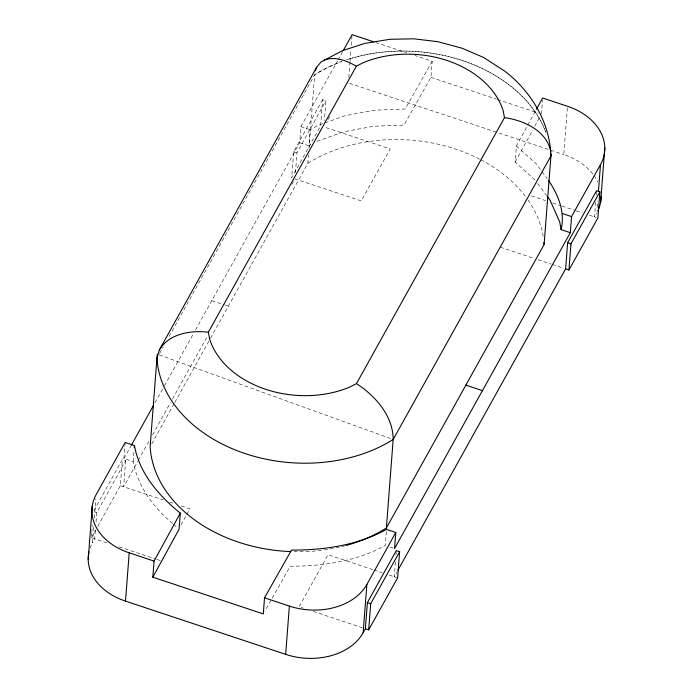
<?xml version="1.0" encoding="UTF-8"?>
<svg xmlns="http://www.w3.org/2000/svg" width="693" height="693" viewBox="0 0 693 693"><rect width="100%" height="100%" fill="white"/><g stroke="black" fill="none" stroke-linecap="round" stroke-linejoin="round"><path stroke-width="0.52" stroke-dasharray="3.46 2.6" d="M106.973 542.836L91.415 537.664L91.745 533.48M91.822 532.432L92.386 525.112M90.073 548.137A59.624 43.893 4.4 0 1 92.507 542.766L93.832 525.597M94.404 518.087L95.894 498.769M95.374 530.396L94.733 538.764L92.507 542.766M96.024 522.028L96.743 512.612L125.667 460.628L122.358 459.528L93.434 511.503L96.743 512.612M97.73 526.325L120.348 485.68L122.358 459.528M172.713 523.475C153.612 507.822 137.76 486.269 133.186 461.677L123.908 458.593L125.069 443.563M125.667 460.628L123.657 486.789L137.846 461.287M133.186 461.677L134.009 450.944M322.609 99.662L293.685 151.646L291.675 177.798L320.599 125.823L322.609 99.662L325.927 100.762L324.393 120.643M295.469 172.626L296.994 152.746L325.927 100.762M195.487 329.972L299.688 142.715L300.927 126.611L337.482 60.923M299.688 142.715L308.957 145.79L310.195 129.695L318.148 125.251L323.181 123.475M210.516 338.236L307.865 163.297L308.524 154.764M309.017 148.363L314.683 74.766A141.667 104.279 4.4 0 1 341.796 61.512A141.744 104.34 4.4 0 0 314.683 74.766L167.992 338.375M348.796 77.573L349.956 62.552M350.034 61.478L350.944 49.671M351.273 45.383L352.105 34.65M386.356 531.54L385.282 545.486C356.453 561.391 322.843 566.294 290.28 566.19L264.873 611.105M316.909 141.346L344.057 131.748L373.432 126.265L403.958 125.095L430.951 77.373L432.189 61.279L414.735 55.475M395.426 562.118L394.3 576.767L396.924 572.046M395.989 554.798L396.231 551.654M535.057 179.998L515.159 162.067L516.398 145.972L535.958 110.23M541.415 114.102L542.489 100.147M592.818 173.995A59.624 43.893 4.4 0 0 563.79 154.556L567.428 107.337M595.677 202.252L594.551 216.9L596.777 212.907M596.24 194.932L596.482 191.796M597.193 207.536L597.687 201.1M515.159 162.067L532.666 130.085M534.719 126.325L539.873 116.918M159.581 353.491L163.262 346.881M338.002 59.988L342.706 51.542M123.908 458.593L130.752 446.292M154.963 402.789L163.912 386.711M164.432 385.767L193.382 333.749M91.415 537.664L95.625 530.102M138.375 460.343L148.882 441.45M152.564 434.84L170.435 402.728M172.531 398.951L207.744 335.681M291.831 184.572L294.984 178.907L361.261 200.935L390.194 148.96L323.908 126.923M328.075 119.439L329.643 116.632M151.715 443.918L174.289 403.343M174.818 402.399L209.996 339.18M180.994 524.887L186.252 515.436M186.781 514.492L189.934 508.818L179.756 505.431M432.189 61.279L405.197 109L374.67 110.17L345.296 115.653L324.185 123.12M308.957 145.79L310.724 144.802M375.719 42.498L406.522 52.746M430.951 77.373L496.413 99.134M497.435 99.48L538.348 113.08M349.411 83.281L563.79 154.556M531.332 195.885L545.608 200.632M552.745 203.006L560.906 205.717M561.919 206.055L575.181 210.464M576.195 210.802L582.319 212.838M589.448 215.211L596.205 217.455M300.927 126.611L310.195 129.695M293.685 151.646L296.994 152.746M500.363 247.184L533.982 258.359M538.054 259.719L551.299 264.12M552.312 264.457L563.859 268.295M211.798 300.649L224.471 304.868M225.442 305.189L228.369 306.159M389.916 547.028L393.624 548.267M120.348 485.68L163.453 500.017M169.568 502.044L173.64 503.404M372.886 569.646L328.023 554.729L299.099 606.713L303.17 608.064M373.908 569.984L382.06 572.695M389.197 575.069L397.617 577.867M119.205 546.898L155.916 559.104M156.93 559.442L161.01 560.802M313.366 611.46L362.318 627.728M159.295 354.929L391.147 438.721M516.398 145.972L536.295 163.903L541.406 170.79M173.51 524.194L177.486 527.78M542.047 171.647L547.167 178.534M537.612 183.446L546.569 195.495M345.183 545.694A141.667 104.279 4.4 0 1 294.101 551.697M545.582 131.592A141.667 104.279 4.4 0 0 346.734 59.789A141.744 104.34 4.4 0 1 545.911 132.562M307.865 163.297A141.667 104.279 4.4 0 1 479.928 159.277M480.855 159.754A141.667 104.279 4.4 0 1 525.597 196.595M528.04 199.974A141.667 104.279 4.4 0 1 543.173 236.252M594.092 175.71A59.624 43.893 4.4 0 1 597.738 181.982"/><path stroke-width="1.04" d="M88.202 559.459L92.351 505.448M134.26 447.721L134.425 445.573L125.147 442.498L96.223 494.473A59.624 43.893 4.4 0 0 129.21 552.823L125.494 601.108L285.663 654.365A59.624 43.893 4.4 0 0 363.149 632.744L365.376 628.75L367.385 602.589L396.309 550.606L399.627 551.715L397.617 577.867L368.685 629.85L365.376 628.75M157.259 354.192L150.138 446.742A141.667 104.279 4.4 0 0 290.904 551.602M536.477 109.286L542.654 98.008L567.506 106.272A59.624 43.893 4.4 0 1 600.493 164.613L571.569 216.597L570.33 232.692L394.551 548.57L395.79 532.475L386.521 529.391C357.692 545.296 324.081 550.199 291.519 550.095L264.527 597.816L263.288 613.911L152.824 577.182L154.063 561.087L180.319 513.123C158.948 495.919 139.38 473.302 134.425 445.573M180.319 513.123L179.08 529.218L152.824 577.182M285.663 654.365L289.379 606.08A59.624 43.893 4.4 0 0 366.866 584.459L395.79 532.475M363.149 632.744L366.866 584.459M368.685 629.85L370.703 603.69L399.627 551.715M346.214 545.417A141.667 104.279 4.4 0 0 386.373 527.988L393.182 439.457C393.018 415.817 375.372 395.85 356.462 383.601L349.437 387.222A93.754 69.014 4.4 0 1 209.65 339.154L208.35 332.198L356.349 66.233L363.383 62.613A93.754 69.014 4.4 0 1 503.17 110.689L504.469 117.637L356.462 383.601M386.373 527.988L544.1 244.534L550.918 156.003C549.939 122.548 531.254 91.632 505.154 71.431L483.714 57.519L461.859 48.138L437.595 41.649L413.756 38.808L389.821 39.302L364.968 43.364L342.68 50.58L321.171 61.842L316.658 67.238L159.26 350.095L156.947 358.22A141.667 104.279 4.4 0 0 243.693 453.083A141.667 104.279 4.4 0 0 393.182 439.457L550.918 156.003A141.667 104.279 4.4 0 0 550.762 153.941A141.744 104.34 4.4 0 1 550.918 156.003M570.33 232.692L561.053 229.608C565.427 211.98 558.142 194.646 548.449 180.258M565.627 268.884L567.636 242.723L596.56 190.748L599.878 191.848L597.868 218.009L568.936 269.984L565.627 268.884L397.981 570.157M568.936 269.984L570.954 243.832L599.878 191.848M598.431 191.441L600.493 164.613M600.649 201.932L604.798 147.921M315.341 70.764L316.658 67.238M343.226 50.606L352.105 34.65L373.666 41.823M131.28 445.348L153.378 405.63M159.26 350.095C168.936 333.506 190.792 330.154 208.35 332.198M324.289 60.057C335.152 55.994 346.898 60.75 356.349 66.233M504.469 117.637C523.769 120.27 546.777 130.674 550.822 151.75M562.292 213.513L571.569 216.597M567.636 242.723L570.954 243.832M465.869 385.126L482.441 390.635M367.385 602.589L370.703 603.69M129.21 552.823L154.063 561.087M264.527 597.816L289.379 606.08M547.21 196.353L550.112 200.26L559.762 222.089L561.053 229.608M543.953 242.472A141.667 104.279 4.4 0 1 544.1 244.534M601.091 196.206A59.624 43.893 4.4 0 1 597.695 211.148M125.494 601.108A59.624 43.893 4.4 0 1 88.999 551.853"/></g></svg>
